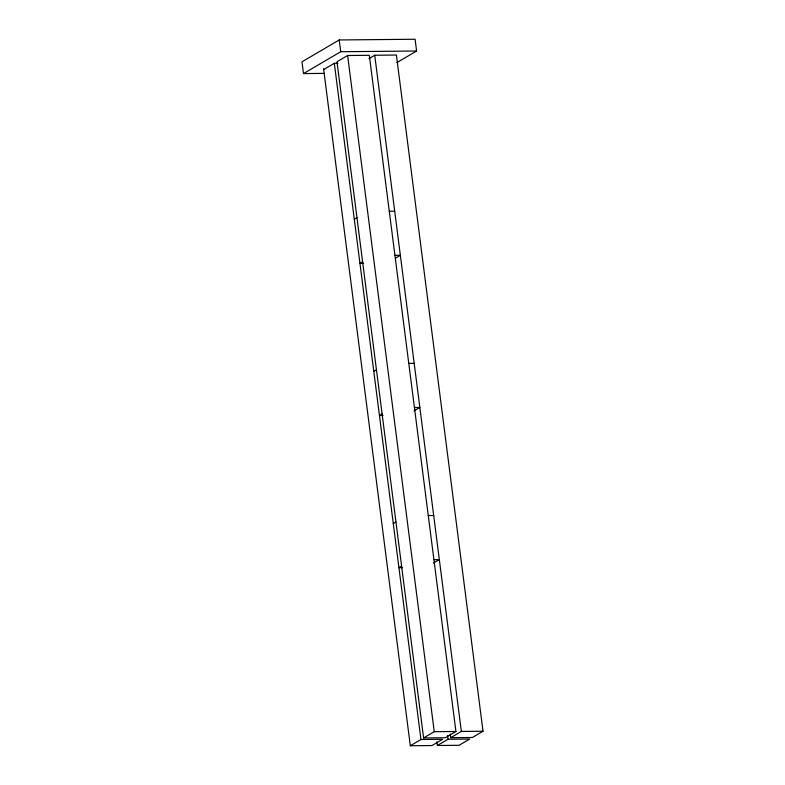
<?xml version="1.0" encoding="UTF-8"?>
<svg xmlns="http://www.w3.org/2000/svg" width="785" height="785" viewBox="0 0 785 785"><rect width="100%" height="100%" fill="white"/><g stroke="black" fill="none" stroke-linecap="round" stroke-linejoin="round"><path stroke-width="1.18" d="M396.945 62.545L416.599 51.005L415.098 39.25L339.228 39.956L301.98 61.819L303.481 73.584L324.284 73.388M303.481 73.584L340.729 51.722L416.599 51.005M323.685 69.551L334.322 63.3L337.933 63.271M347.627 55.499L336.981 61.74L423.606 737.939L445.281 737.743L455.928 731.492L369.303 55.293L347.627 55.499L434.252 731.698L423.606 737.939M368.921 58.649L374.72 55.244L396.405 55.038L483.02 731.237L472.384 737.488L450.708 737.694L450.237 734.044M354.3 219.27L356.969 217.71M362.611 261.817L359.952 263.377L363.563 263.338M395.512 258.157L400.35 255.311L394.933 255.361M373.797 371.423L376.457 369.853M382.109 413.96L379.44 415.52L383.06 415.481M414.038 410.869L419.847 407.454L414.421 407.513M393.285 523.566L395.944 522.005M401.596 566.103L398.937 567.663L402.548 567.634M433.526 563.012L439.335 559.607L433.919 559.656M410.31 745.75L420.946 739.509L442.622 739.303L431.986 745.544L410.31 745.75L323.567 68.638M437.402 745.495L448.049 739.254L469.724 739.048L459.078 745.289L437.402 745.495L436.931 741.845M450.708 737.694L461.344 731.443L483.02 731.237M389.281 211.263L394.708 211.214M408.779 363.406L414.195 363.357M428.267 515.559L433.683 515.5M434.252 731.698L455.928 731.492M374.72 55.244L461.344 731.443M447.578 735.604L448.049 739.254M339.228 39.956L340.729 51.722M334.322 63.3L420.946 739.509"/></g></svg>
